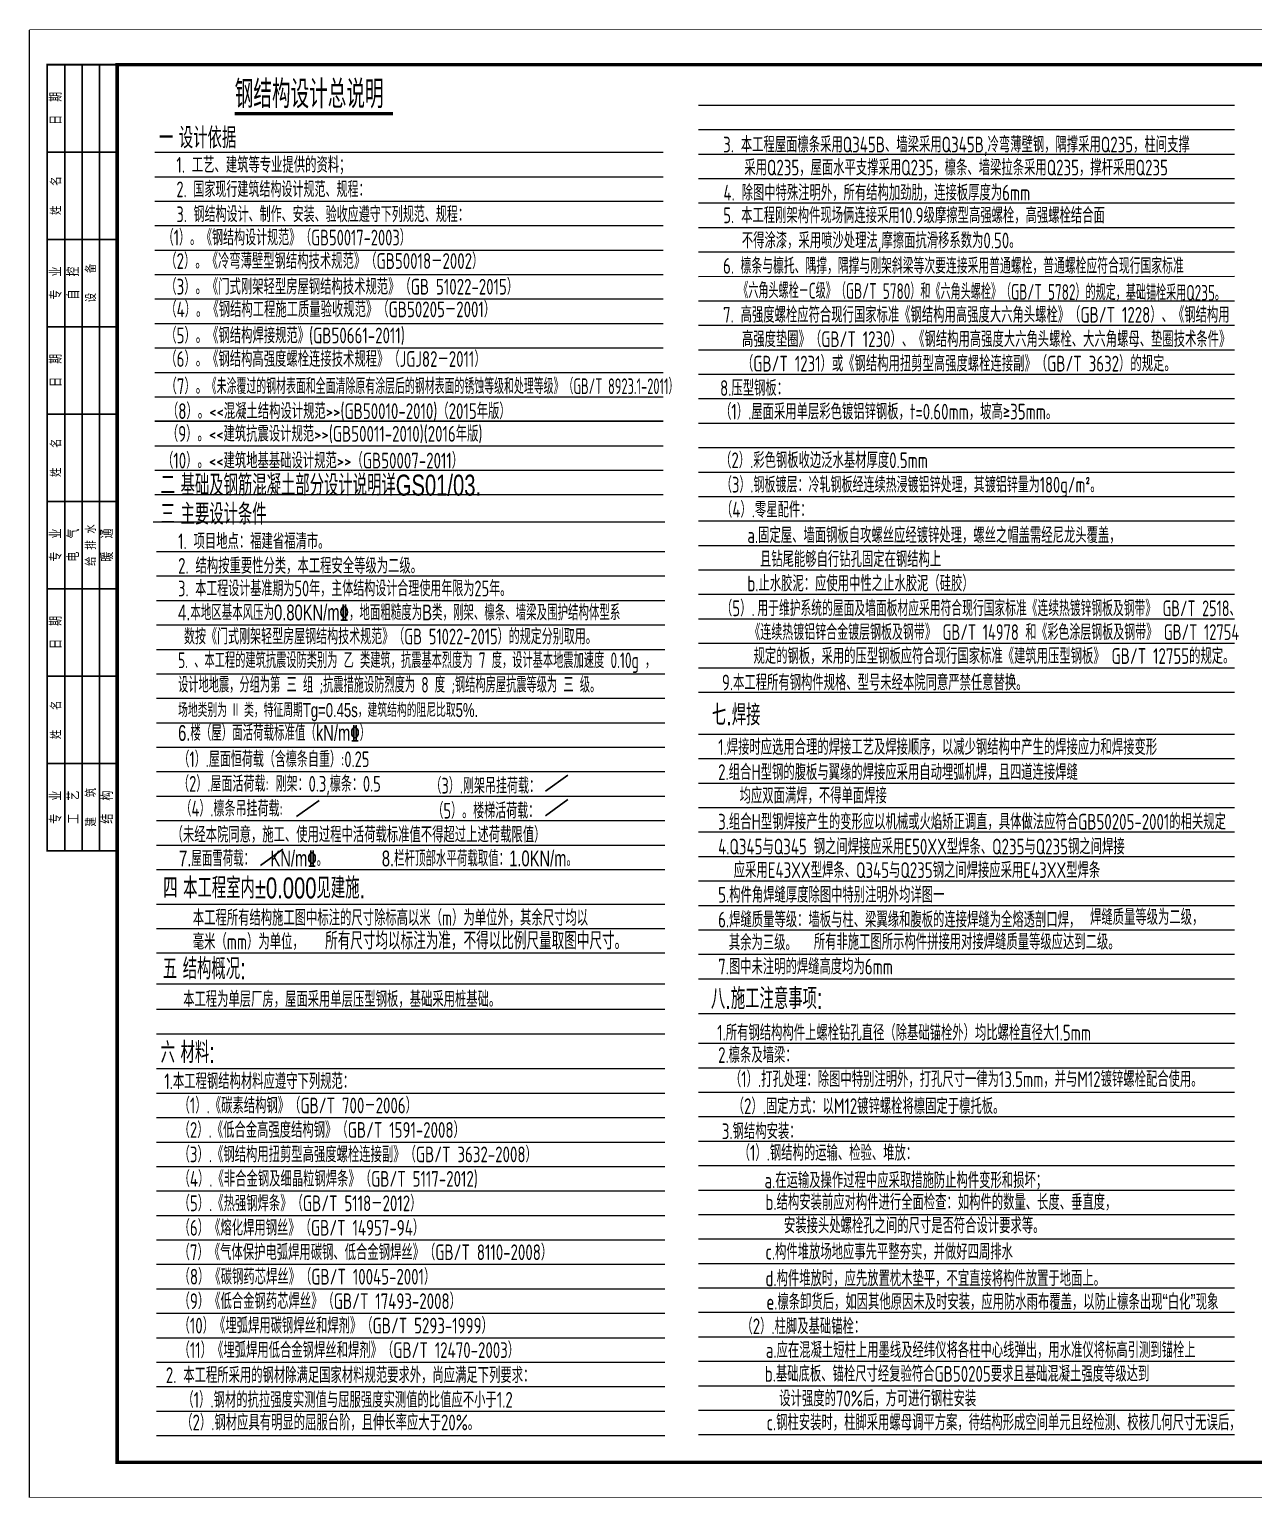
# Model space of a CAD drawing. Extents: x 297659 to 993057, y 192802 to 252212.
# Drawn here: x 517427 to 552448, y 192812 to 234832 of the extents above; entities that cross this region are included whole.
import ezdxf
from ezdxf.enums import TextEntityAlignment as Align

# ---------------------------------------------------------------- set-up
doc = ezdxf.new("R2010")
doc.units = 0
doc.header["$LTSCALE"] = 1000
doc.linetypes.add('CENTER', pattern=[2, 1.25, -0.25, 0.25, -0.25])
for name, color, linetype in [('FRAME', 3, 'CONTINUOUS'), ('TEXT', 7, 'CONTINUOUS'), ('填充', 8, 'CONTINUOUS')]:
    doc.layers.add(name, color=color, linetype=linetype)
doc.styles.add('DIM', font='hromans.shx', dxfattribs={"width": 0.7, "bigfont": 'a.shx'})
doc.styles.add('DXFS', font='txt.shx', dxfattribs={"width": 0.7, "bigfont": 'dxfs.shx'})
doc.styles.add('hztxt', font='tssdeng.shx', dxfattribs={"width": 0.7, "height": 10, "bigfont": 'hztxt.shx'})
doc.styles.add('sts', font='SROMANC', dxfattribs={"width": 0.8, "bigfont": 'STS'})
doc.styles.add('ZSM-FF', font='SJRF', dxfattribs={"width": 0.7, "bigfont": 'HZF'})

# ---------------------------------------------------------------- blocks, each defined once
blk = doc.blocks.new('A$C2F0C53E4')
at = {"layer": 'FRAME', "lineweight": 18}
blk.add_line((0, 0), (0, 42000), dxfattribs=at)
at = {"layer": 'FRAME'}
for points in [[(10, 42010, 20, 20, 0), (10, 10, 20, 20, 0), (59410, 10, 20, 20, 0), (59410, 42010, 20, 20, 0)], [(2510, 41010, 100, 100, 0), (2510, 1010, 100, 100, 0), (58410, 1010, 100, 100, 0), (58410, 41010, 100, 100, 0)]]:
    blk.add_lwpolyline(points, format="xyseb", close=True, dxfattribs=at)
blk.add_lwpolyline([(2510, 41010, 50, 50, 0), (510, 41010, 50, 50, 0), (510, 18510, 50, 50, 0), (2510, 18510, 50, 50, 0)], format="xyseb", dxfattribs=at)
for points in [[(1010, 18510), (1010, 41010)], [(1510, 18510), (1510, 41010)], [(2010, 18510), (2010, 41010)], [(2510, 38510), (510, 38510)], [(2510, 36010), (510, 36010)], [(2510, 33510), (510, 33510)], [(2510, 31010), (510, 31010)], [(2510, 28510), (510, 28510)], [(2510, 26010), (510, 26010)], [(2510, 23510), (510, 23510)], [(2510, 21010), (510, 21010)]]:
    blk.add_lwpolyline(points, dxfattribs=at)
at = {"layer": 'FRAME', "char_height": 300, "attachment_point": 5, "rotation": 90, "style": 'DXFS'}
for s, insert, width in [('{\\f宋体|b0|i0|c134|p2;日\\Ftxt.shx,dxfs.shx|c134;  \\f宋体|b0|i0|c134|p2;期\\P}', (760, 39760), 1132.5), ('姓   名', (760, 37260), 1185), ('{\\f宋体|b0|i0|c134|p2;专\\Ftxt.shx,dxfs.shx|c134;  \\f宋体|b0|i0|c134|p2;业\\P}', (760, 34760), 1203.38), ('{\\f宋体|b0|i0|c134|p2;自\\Ftxt.shx,dxfs.shx|c134;  \\f宋体|b0|i0|c134|p2;控\\P}', (1260, 34760), 1148.25), ('设   备', (1760, 34760), 1227), ('{\\f宋体|b0|i0|c134|p2;日\\Ftxt.shx,dxfs.shx|c134;  \\f宋体|b0|i0|c134|p2;期\\P}', (760, 32260), 1132.5), ('姓   名', (760, 29760), 1185), ('给 排 水', (1760, 27260), 1352.62), ('{\\f宋体|b0|i0|c134|p2;专\\Ftxt.shx,dxfs.shx|c134;  \\f宋体|b0|i0|c134|p2;业\\P}', (760, 27260), 1203.38), ('{\\f宋体|b0|i0|c134|p2;电\\Ftxt.shx,dxfs.shx|c134;  \\f宋体|b0|i0|c134|p2;气\\P}', (1260, 27260), 1182.38), ('{\\f宋体|b0|i0|c134|p2;暖\\Ftxt.shx,dxfs.shx|c134;  \\f宋体|b0|i0|c134|p2;通\\P}', (2230, 27260), 1200.75), ('{\\f宋体|b0|i0|c134|p2;日\\Ftxt.shx,dxfs.shx|c134;  \\f宋体|b0|i0|c134|p2;期\\P}', (760, 24760), 1132.5), ('姓   名', (760, 22260), 1185), ('{\\f宋体|b0|i0|c134|p2;专\\Ftxt.shx,dxfs.shx|c134;  \\f宋体|b0|i0|c134|p2;业\\P}', (760, 19760), 1203.38), ('{\\f宋体|b0|i0|c134|p2;工\\Ftxt.shx,dxfs.shx|c134;  \\f宋体|b0|i0|c134|p2;艺\\P}', (1260, 19760), 1177.12), ('建   筑', (1760, 19760), 1206), ('{\\f宋体|b0|i0|c134|p2;结\\Ftxt.shx,dxfs.shx|c134;  \\f宋体|b0|i0|c134|p2;构\\P}', (2230, 19760), 1192.88)]:
    blk.add_mtext(s, dxfattribs=dict(at, insert=insert, width=width))

msp = doc.modelspace()

# ---------------------------------------------------------------- linework, layer by layer
at = {"layer": 'TEXT', "color": 8, "lineweight": 15}
for p, q in [((536565.512, 232663.79), (551900.88, 232663.801)), ((536565.512, 232663.79), (551900.88, 232663.801)), ((536565.512, 231963.79), (551900.88, 231963.801)), ((521014.404, 231315.391), (535560.582, 231315.402)), ((536565.512, 231263.79), (551900.88, 231263.801)), ((521014.404, 230615.391), (535560.582, 230615.402)), ((536565.512, 230563.79), (551900.88, 230563.801)), ((521014.405, 229915.391), (535560.583, 229915.402)), ((536565.513, 229863.79), (551900.88, 229863.801)), ((521014.405, 229215.391), (535560.583, 229215.402)), ((536565.512, 229163.79), (551900.88, 229163.801)), ((521014.406, 228515.391), (535560.584, 228515.402)), ((536565.513, 228463.79), (551900.88, 228463.801)), ((521014.406, 227815.391), (535560.584, 227815.402)), ((536565.513, 227763.79), (551900.881, 227763.801)), ((521014.407, 227115.391), (535560.585, 227115.402)), ((536565.514, 227063.79), (551900.881, 227063.801)), ((521014.407, 226415.391), (535560.585, 226415.402)), ((536565.514, 226363.79), (551900.882, 226363.801)), ((521014.408, 225715.391), (535560.586, 225715.402)), ((536565.515, 225663.79), (551900.882, 225663.801)), ((521014.408, 225015.391), (535560.586, 225015.402)), ((536565.515, 224963.79), (551900.883, 224963.801)), ((521014.409, 224315.391), (535560.587, 224315.402)), ((536565.516, 224263.79), (551900.883, 224263.801)), ((521014.409, 223615.391), (535560.587, 223615.402)), ((536565.516, 223563.79), (551900.884, 223563.801)), ((521014.41, 222915.391), (535560.588, 222915.402)), ((521014.41, 222915.391), (535560.588, 222915.402)), ((536565.517, 222863.79), (551900.884, 222863.801)), ((521014.41, 222215.391), (535560.589, 222215.402)), ((521014.41, 222215.391), (535560.589, 222215.402)), ((536565.517, 222163.79), (551900.885, 222163.801)), ((521014.409, 221515.391), (535560.587, 221515.402)), ((521014.409, 221515.391), (535560.587, 221515.402)), ((521014.409, 221515.391), (535560.587, 221515.402)), ((521014.409, 221515.391), (535560.587, 221515.402)), ((536565.518, 221463.79), (551900.886, 221463.801)), ((520965.888, 220733.906), (535512.066, 220733.917)), ((520965.888, 220733.906), (535512.066, 220733.917)), ((521062.931, 220733.906), (535609.11, 220733.917)), ((536565.518, 220763.79), (551900.886, 220763.801)), ((521062.932, 219888.692), (535609.11, 219888.703)), ((536565.519, 220063.79), (551900.887, 220063.801)), ((536565.519, 219363.79), (551900.887, 219363.801)), ((521062.933, 219188.692), (535609.111, 219188.703)), ((536565.52, 218663.79), (551900.888, 218663.801)), ((521062.933, 218488.692), (535609.111, 218488.703)), ((521062.934, 217788.692), (535609.112, 217788.703)), ((536565.52, 217963.79), (551900.888, 217963.801)), ((536565.521, 217263.79), (551900.889, 217263.801)), ((521062.934, 217088.692), (535609.112, 217088.703)), ((536565.521, 216563.79), (551900.889, 216563.801)), ((521062.935, 216388.692), (535609.113, 216388.703)), ((521062.935, 215688.692), (535609.113, 215688.703)), ((536565.522, 215863.79), (551900.89, 215863.801)), ((521062.936, 214988.692), (535609.114, 214988.703)), ((536565.523, 214661.825), (551900.891, 214661.836)), ((536565.523, 214661.825), (551900.891, 214661.836)), ((521062.936, 214288.692), (535609.114, 214288.703)), ((536565.523, 213961.825), (551900.891, 213961.836)), ((521062.937, 213588.692), (535609.115, 213588.703)), ((536565.524, 213261.825), (551900.892, 213261.836)), ((521062.937, 212888.692), (535609.115, 212888.703)), ((536565.524, 212561.825), (551900.892, 212561.836)), ((521062.938, 212188.692), (535609.116, 212188.703)), ((536565.525, 211861.825), (551900.893, 211861.836)), ((521062.938, 211488.692), (535609.116, 211488.703)), ((536565.525, 211161.825), (551900.893, 211161.836)), ((521062.939, 210788.692), (535609.117, 210788.703)), ((536565.526, 210461.825), (551900.894, 210461.836)), ((521062.939, 209798.724), (535609.118, 209798.735)), ((536565.526, 209761.825), (551900.894, 209761.836)), ((521062.94, 209098.724), (535609.118, 209098.735)), ((536565.527, 209061.825), (551900.895, 209061.836)), ((521062.941, 208398.724), (535609.119, 208398.735)), ((536565.528, 208361.825), (551900.895, 208361.836)), ((536565.528, 207661.825), (551900.896, 207661.836)), ((521062.941, 207513.505), (535609.119, 207513.516)), ((521062.942, 206788.358), (535609.12, 206788.369)), ((536565.529, 206662.842), (551921.109, 206662.853)), ((521062.942, 206088.358), (535609.12, 206088.369)), ((536565.529, 205815.634), (551900.897, 205815.645)), ((536565.529, 205815.634), (551900.897, 205815.645)), ((521062.943, 205089.376), (535609.121, 205089.387)), ((536565.53, 205115.634), (551900.898, 205115.645)), ((536565.53, 205115.634), (551900.898, 205115.645)), ((521062.944, 204389.376), (535609.122, 204389.387)), ((536565.53, 204415.634), (551900.898, 204415.645)), ((536565.53, 204415.634), (551900.898, 204415.645)), ((521062.944, 203689.376), (535609.122, 203689.387)), ((536565.531, 203715.634), (551900.899, 203715.645)), ((536565.531, 203715.634), (551900.899, 203715.645)), ((521062.945, 202989.376), (535609.123, 202989.387)), ((536565.531, 203015.634), (551900.899, 203015.645)), ((521062.945, 202289.376), (535609.123, 202289.387)), ((536565.532, 202315.634), (551900.9, 202315.645)), ((521062.946, 201589.376), (535609.124, 201589.387)), ((536565.533, 201615.634), (551900.9, 201615.645)), ((521062.946, 200889.376), (535609.124, 200889.387)), ((536565.533, 200915.634), (551900.901, 200915.645)), ((521062.947, 200189.376), (535609.125, 200189.387)), ((536565.534, 200215.634), (551900.901, 200215.645)), ((521062.947, 199489.376), (535609.125, 199489.387)), ((521062.95, 199489.376), (535609.128, 199489.387)), ((536565.534, 199515.634), (551900.902, 199515.645)), ((521062.948, 198789.376), (535609.126, 198789.387)), ((521062.95, 198789.376), (535609.128, 198789.387)), ((536565.535, 198815.634), (551900.902, 198815.645)), ((521062.948, 198089.376), (535609.126, 198089.387)), ((521062.951, 198089.376), (535609.129, 198089.387)), ((536565.535, 198115.634), (551900.903, 198115.645)), ((521062.949, 197389.376), (535609.127, 197389.387)), ((521062.951, 197389.376), (535609.13, 197389.387)), ((521062.951, 197389.376), (535609.13, 197389.387)), ((536565.536, 197415.634), (551900.903, 197415.645)), ((521062.949, 196689.376), (535609.127, 196689.387)), ((521062.952, 196689.376), (535609.13, 196689.387)), ((521062.952, 196689.376), (535609.13, 196689.387)), ((536565.536, 196715.634), (551900.904, 196715.645)), ((521062.952, 195989.376), (535609.131, 195989.387)), ((521062.955, 195989.376), (535609.133, 195989.387)), ((521062.955, 195989.376), (535609.133, 195989.387)), ((536565.537, 196015.634), (551900.904, 196015.645)), ((536565.537, 196015.634), (551900.904, 196015.645)), ((521062.949, 195289.376), (535609.127, 195289.387)), ((521062.952, 195289.376), (535609.13, 195289.387)), ((521062.952, 195289.376), (535609.13, 195289.387)), ((536565.537, 195315.634), (551900.904, 195315.645)), ((536565.537, 195315.634), (551900.904, 195315.645)), ((521062.946, 194589.376), (535609.124, 194589.387)), ((521062.949, 194589.376), (535609.127, 194589.387)), ((521062.949, 194589.376), (535609.127, 194589.387)), ((536565.539, 194615.634), (551900.907, 194615.645)), ((536565.539, 194615.634), (551900.907, 194615.645)), ((536565.539, 194615.634), (551900.907, 194615.645))]:
    msp.add_line(p, q, dxfattribs=at)
at = {"layer": 'TEXT'}
msp.add_line((521014.409, 223615.391), (535560.587, 223615.402), dxfattribs=at)
msp.add_line((521014.409, 223615.391), (535560.587, 223615.402), dxfattribs=at)
at = {"layer": 'TEXT', "linetype": 'Continuous', "ltscale": 0.125}
for p, q in [((532188.634, 213025.526), (532830.742, 213490.678)), ((525071.912, 212300.955), (525714.019, 212766.107)), ((532188.635, 212325.526), (532830.742, 212790.678)), ((524038.859, 210900.955), (524680.966, 211366.106))]:
    msp.add_line(p, q, dxfattribs=at)
at = {"layer": 'TEXT', "const_width": 100}
msp.add_lwpolyline([(523300.367, 232416.835), (527826.471, 232416.841)], dxfattribs=at)

# ---------------------------------------------------------------- block references
at = {"layer": '填充'}
msp.add_blockref('A$C2F0C53E4', (517426.972, 192811.708), dxfattribs=at)

# ---------------------------------------------------------------- texts
at = {"layer": 'TEXT'}
for s, height, style, width, p in [('钢结构设计总说明', 800, 'sts', 0.7, (523302.489, 232575.801)), ('一 设计依据', 600, 'sts', 0.72, (521132.464, 231427.261)), ('3. 本工程屋面檩条采用Q345B、墙梁采用Q345B,冷弯薄壁钢，隅撑采用Q235，柱间支撑', 450, 'hztxt', 0.72, (537273.962, 231309.931)), ('采用Q235，屋面水平支撑采用Q235，檩条、墙梁拉条采用Q235，撑杆采用Q235', 450, 'hztxt', 0.72, (537878.215, 230650.764)), ('4. 除图中特殊注明外，所有结构加劲肋，连接板厚度为6mm', 450, 'hztxt', 0.72, (537281.673, 229932.814)), ('5. 本工程刚架构件现场俩连接采用10.9级摩擦型高强螺栓，高强螺栓结合面', 450, 'hztxt', 0.72, (537273.754, 229283.748)), ('不得涂漆，采用喷沙处理法,摩擦面抗滑移系数为0.50。', 450, 'hztxt', 0.72, (537807.782, 228565.921)), ('（2）。《冷弯薄壁型钢结构技术规范》（GB50018－2002）', 450, 'hztxt', 0.72, (521315.189, 227977.138)), ('6. ', 450, 'hztxt', 0.72, (537269.607, 227838.49)), ('（3）。《门式刚架轻型房屋钢结构技术规范》（GB 51022-2015）', 450, 'hztxt', 0.72, (521315.19, 227241.837)), ('（4）。《钢结构工程施工质量验收规范》（GB50205－2001）', 450, 'hztxt', 0.72, (521315.19, 226592.553)), ('（5）。《钢结构焊接规范》(GB50661-2011)', 450, 'hztxt', 0.72, (521315.191, 225846.087)), ('（6）。《钢结构高强度螺栓连接技术规程》（JGJ82－2011）', 450, 'hztxt', 0.72, (521315.191, 225172.665)), ('（7）。', 450, 'hztxt', 0.72, (521321.352, 224393.614)), ('《未涂覆过的钢材表面和全面清除原有涂层后的钢材表面的锈蚀等级和处理等级》（GB/T 8923.1-2011）', 450, 'hztxt', 0.6, (522499.626, 224393.614)), ('8.压型钢板：', 450, 'hztxt', 0.72, (537184.872, 224341.631)), ('（8）。<<混凝土结构设计规范>>(GB50010-2010)（2015年版）', 450, 'hztxt', 0.72, (521362.867, 223680.69)), ('（1）.屋面采用单层彩色镀铝锌钢板，t=0.60mm，坡高≥35mm。', 450, 'hztxt', 0.72, (537184.873, 223666.402)), ('（9）。<<建筑抗震设计规范>>(GB50011-2010)(2016年版)', 450, 'hztxt', 0.72, (521360.021, 223031.981)), ('（10）。<<建筑地基基础设计规范>>（GB50007-2011）', 450, 'hztxt', 0.72, (521221.913, 222265.957)), ('（2）.彩色钢板收边泛水基材厚度0.5mm', 450, 'hztxt', 0.72, (537184.874, 222274.775)), ('三 主要设计条件', 600, 'sts', 0.72, (521180.992, 220657.419)), ('（4）.零星配件：', 450, 'hztxt', 0.72, (537210.885, 220861.984)), ('a.固定屋、墙面钢板自攻螺丝应经镀锌处理，螺丝之帽盖需经尼龙头覆盖，', 450, 'hztxt', 0.72, (537964.856, 220129.918)), ('且钻尾能够自行钻孔固定在钢结构上', 450, 'hztxt', 0.72, (538326.684, 219443.303)), ('2. 结构按重要性分类，本工程安全等级为二级。', 450, 'hztxt', 0.72, (521680.993, 219254.587)), ('b.止水胶泥：应使用中性之止水胶泥（硅胶）', 450, 'hztxt', 0.72, (537964.857, 218747.906)), ('5. 、本工程的建筑抗震设防类别为 乙 类建筑，抗震基本烈度为 7 度，设计基本地震加速度 0.10g ，', 450, 'hztxt', 0.65, (521680.995, 216550.283)), ('9.本工程所有钢构件规格、型号未经本院同意严禁任意替换。', 450, 'hztxt', 0.72, (537237.845, 215915.628)), ('设计地地震，分组为第 三 组 ;抗震措施设防烈度为 8 度 ;钢结构房屋抗震等级为 三 级。', 450, 'hztxt', 0.65, (521680.996, 215850.283)), ('场地类别为 Ⅱ 类，特征周期Tg=0.45s，建筑结构的阻尼比取5%%%.', 400, 'ZSM-FF', 0.7, (521680.996, 215150.283)), ('七.焊接', 600, 'sts', 0.72, (536949.917, 214911.801)), ('1.焊接时应选用合理的焊接工艺及焊接顺序，以减少钢结构中产生的焊接应力和焊接变形', 450, 'hztxt', 0.72, (537129.993, 214067.48)), ('2.组合H型钢的腹板与翼缘的焊接应采用自动埋弧机焊，且四道连接焊缝', 450, 'hztxt', 0.72, (537129.993, 213348.587)), ('均应双面满焊，不得单面焊接', 450, 'hztxt', 0.72, (537744.34, 212676.686)), ('3.组合H型钢焊接产生的变形应以机械或火焰矫正调直，具体做法应符合GB50205-2001的相关规定', 450, 'hztxt', 0.72, (537129.994, 211929.906)), ('（未经本院同意，施工、使用过程中活荷载标准值不得超过上述荷载限值）', 450, 'hztxt', 0.72, (521496.787, 211560.676)), ('4.Q345与Q345 钢之间焊接应采用E50XX型焊条、Q235与Q235钢之间焊接', 450, 'hztxt', 0.72, (537129.995, 211218.464)), ('应采用E43XX型焊条、Q345与Q235钢之间焊接应采用E43XX型焊条', 450, 'hztxt', 0.72, (537576.792, 210545.022)), ('四 本工程室内%%P0.000见建施.', 600, 'sts', 0.72, (521254.536, 209960.299)), ('5.构件角焊缝厚度除图中特别注明外均详图一', 450, 'hztxt', 0.72, (537129.996, 209839.301)), ('本工程所有结构施工图中标注的尺寸除标高以米（m）为单位外，其余尺寸均以', 450, 'hztxt', 0.72, (522102.253, 209180.266)), ('焊缝质量等级为二级，', 450, 'hztxt', 0.72, (547768.883, 209199.92)), ('6.焊缝质量等级：墙板与柱、梁翼缘和腹板的连接焊缝为全熔透剖口焊，', 450, 'hztxt', 0.72, (537129.996, 209129.189)), ('毫米（mm）为单位，', 450, 'hztxt', 0.72, (522102.254, 208498.216)), ('所有尺寸均以标注为准，不得以比例尺量取图中尺寸。', 500, 'hztxt', 0.72, (525887.232, 208499.4)), ('其余为三级。', 450, 'hztxt', 0.72, (537437.17, 208474.852)), ('所有非施工图所示构件拼接用对接焊缝质量等级应达到二级。', 450, 'hztxt', 0.72, (539866.628, 208494.193)), ('五 结构概况:', 600, 'sts', 0.72, (521242.236, 207647.021)), ('7.图中未注明的焊缝高度均为6mm', 450, 'hztxt', 0.72, (537129.997, 207784.079)), ('八.施工注意事项:', 600, 'sts', 0.72, (536921.998, 206792.956)), ('1.所有钢结构构件上螺栓钻孔直径（除基础锚栓外）均比螺栓直径大1.5mm', 450, 'hztxt', 0.72, (537102.074, 205892.862)), ('六 材料:', 600, 'sts', 0.72, (521181.004, 205251.162)), ('2.檩条及墙梁：', 450, 'hztxt', 0.72, (537130, 205253.238)), ('（1）.打孔处理：除图中特别注明外，打孔尺寸一律为13.5mm，并与M12镀锌螺栓配合使用。', 450, 'hztxt', 0.72, (537465.098, 204562.232)), ('1.本工程钢结构材料应遵守下列规范：', 450, 'hztxt', 0.72, (521287.247, 204501.888)), ('（2）.固定方式：以M12镀锌螺栓将檩固定于檩托板。', 450, 'hztxt', 0.72, (537546.1, 203789.811)), ('3.钢结构安装：', 450, 'hztxt', 0.72, (537235.587, 203072.091)), ('（1）.钢结构的运输、检验、堆放：', 450, 'hztxt', 0.72, (537716.423, 202454.363)), ('（3）.《钢结构用扭剪型高强度螺栓连接副》（GB/T 3632-2008）', 450, 'hztxt', 0.72, (521694.594, 202409.181)), ('（4）.《非合金钢及细晶粒钢焊条》（GB/T 5117-2012)', 450, 'hztxt', 0.72, (521694.594, 201709.181)), ('a.在运输及操作过程中应采取措施防止构件变形和损坏；', 450, 'hztxt', 0.72, (538455.235, 201667.766)), ('（5）.《热强钢焊条》（GB/T 5118－2012）', 450, 'hztxt', 0.72, (521694.595, 201009.181)), ('b.结构安装前应对构件进行全面检查：如构件的数量、长度、垂直度，', 450, 'hztxt', 0.72, (538483.16, 201042.857)), ('安装接头处螺栓孔之间的尺寸是否符合设计要求等。', 450, 'hztxt', 0.72, (539013.732, 200373.147)), ('（7）《气体保护电弧焊用碳钢、低合金钢焊丝》（GB/T 8110-2008）', 450, 'hztxt', 0.72, (521694.596, 199609.181)), ('c.构件堆放场地应事先平整夯实，并做好四周排水', 450, 'hztxt', 0.72, (538483.161, 199624.259)), ('（8）《碳钢药芯焊丝》（GB/T 10045-2001）', 450, 'hztxt', 0.72, (521694.596, 198909.181)), ('d.构件堆放时，应先放置枕木垫平，不宜直接将构件放置于地面上。', 450, 'hztxt', 0.72, (538483.162, 198861.92)), ('（9）《低合金钢药芯焊丝》（GB/T 17493-2008）', 450, 'hztxt', 0.72, (521694.597, 198209.181)), ('e.檩条卸货后，如因其他原因未及时安装，应用防水雨布覆盖，以防止檩条出现“白化”现象', 450, 'hztxt', 0.72, (538511.087, 198190.803)), ('（10）《埋弧焊用碳钢焊丝和焊剂》（GB/T 5293-1999）', 450, 'hztxt', 0.72, (521694.597, 197509.181)), ('（2）.柱脚及基础锚栓：', 450, 'hztxt', 0.72, (537794.789, 197490.029)), ('（11）《埋弧焊用低合金钢焊丝和焊剂》（GB/T 12470-2003）', 450, 'hztxt', 0.72, (521694.598, 196809.181)), ('a.应在混凝土短柱上用墨线及经纬仪将各柱中心线弹出，用水准仪将标高引测到锚栓上', 450, 'hztxt', 0.72, (538492.913, 196810.158)), ('2. 本工程所采用的钢材除满足国家材料规范要求外，尚应满足下列要求：', 450, 'hztxt', 0.72, (521330.555, 196090.905)), ('b.基础底板、锚栓尺寸经复验符合GB50205要求且基础混凝土强度等级达到', 450, 'hztxt', 0.72, (538463.917, 196129.229)), ('（1）.钢材的抗拉强度实测值与屈服强度实测值的比值应不小于1.2', 450, 'hztxt', 0.72, (521803.451, 195386.27)), ('设计强度的70%后，方可进行钢柱安装', 450, 'hztxt', 0.72, (538877.711, 195423.291)), ('（2）.钢材应具有明显的屈服台阶，且伸长率应大于20%%%。', 450, 'hztxt', 0.72, (521770.787, 194737.498)), ('c.钢柱安装时，柱脚采用螺母调平方案，待结构形成空间单元且经检测、校核几何尺寸无误后，', 450, 'hztxt', 0.72, (538515.237, 194737.936))]:
    msp.add_text(s, height=height, rotation=0.0000426, dxfattribs=dict(at, style=style, width=width)).set_placement(p)
at = {"layer": 'TEXT', "color": 7, "style": 'hztxt', "width": 0.72}
msp.add_text('1. 工艺、建筑等专业提供的资料；', height=450, rotation=0.0000426, dxfattribs=at).set_placement((521632.465, 230727.262))
at = {"layer": 'TEXT', "style": 'hztxt'}
for s, rotation, width, p, p2 in [('檩条与檩托、隅撑，隅撑与刚架斜梁等次要连接采用普通螺栓，普通螺栓应符合现行国家标准', 0.0000403, 0.688434, (537773.506, 227838.49), (550448.274, 227838.499)), ('《六角头螺栓－C级》（GB/T 5780）和《六角头螺栓》（GB/T 5782）的规定，基础锚栓采用Q235。', 359.6861884, 0.636241, (537705.005, 227140.061), (551628.38, 227063.801))]:
    msp.add_text(s, height=450, rotation=rotation, dxfattribs=dict(at, width=width)).set_placement(p, p2, align=Align.FIT)
at = {"layer": 'TEXT', "color": 1, "style": 'hztxt'}
for s, rotation, width, p in [('7. 高强度螺栓应符合现行国家标准《钢结构用高强度大六角头螺栓》（GB/T 1228）、《钢结构用', 0.0000426, 0.72, (537269.608, 226438.49)), ('高强度垫圈》（GB/T 1230）、《钢结构用高强度大六角头螺栓、大六角螺母、垫圈技术条件》', 0.0000426, 0.72, (537810.286, 225740.061)), ('（GB/T 1231）或《钢结构用扭剪型高强度螺栓连接副》（GB/T 3632）的规定。', 0.0000426, 0.72, (537810.287, 225040.061)), ('1. 项目地点：福建省福清市。', 0.0000426, 0.72, (521680.993, 219954.587)), ('（5）.', 0.0000426, 0.72, (537210.885, 218037.503)), ('数按《门式刚架轻型房屋钢结构技术规范》（GB 51022-2015）的规定分别取用。', 0.0000426, 0.7, (521850.403, 217230.261)), ('《连续热镀铝锌合金镀层钢板及钢带》 GB/T 14978 和《彩色涂层钢板及钢带》 GB/T 12754', 0.000044, 0.69744, (538022.901, 217355.566)), ('规定的钢板，采用的压型钢板应符合现行国家标准《建筑用压型钢板》 GB/T 12755的规定。', 0.0000426, 0.72, (538142.464, 216671.92))]:
    msp.add_text(s, height=450, rotation=rotation, dxfattribs=dict(at, width=width)).set_placement(p)
at = {"layer": 'TEXT', "color": 2}
for s, height, style, width, p in [('二 基础及钢筋混凝土部分设计说明详GS01/03.', 600, 'sts', 0.72, (521180.992, 221488.34)), ('（3）.钢板镀层：冷轧钢板经连续热浸镀铝锌处理，其镀铝锌量为180g/m\x8c2\x8d。', 450, 'hztxt', 0.7, (537210.885, 221574.945)), ('本工程为单层厂房，屋面采用单层压型钢板，基础采用桩基础。', 450, 'hztxt', 0.72, (521825.664, 206851.464))]:
    msp.add_text(s, height=height, rotation=0.0000426, dxfattribs=dict(at, style=style, width=width)).set_placement(p)
at = {"layer": 'TEXT', "color": 1, "style": 'hztxt', "width": 0.689545}
msp.add_text('用于维护系统的屋面及墙面板材应采用符合现行国家标准《连续热镀锌钢板及钢带》 GB/T 2518、', height=450, rotation=0.000044, dxfattribs=at).set_placement((538252.931, 218037.503), (552066.045, 218037.513), align=Align.FIT)
at = {"layer": 'TEXT', "linetype": 'CENTER', "style": 'DIM', "width": 0.7}
for s, p in [('4.本地区基本风压为0.80KN/m%%132，地面粗糙度为B类，刚架、檩条、墙梁及围护结构体型系', (521680.994, 217919.082)), ('8.栏杆顶部水平荷载取值：1.0KN/m。', (527509.121, 210879.558))]:
    msp.add_text(s, height=450, rotation=0.0000426, dxfattribs=at).set_placement(p)
at = {"layer": 'TEXT', "color": 2, "linetype": 'CENTER', "width": 0.7}
for s, style, p in [('6.楼（屋）面活荷载标准值（kN/m\x84）', 'DIM', (521680.997, 214471.045)), ('（3）.刚架吊挂荷载：  ', 'hztxt', (528899.501, 212960.298)), ('（4）.檩条吊挂荷载:', 'hztxt', (521749.147, 212305.137)), ('（5）。楼梯活荷载： ', 'hztxt', (528956.639, 212245.483)), ('7.屋面雪荷载：    KN/m\x84。', 'DIM', (521709.121, 210879.558))]:
    msp.add_text(s, height=450, rotation=0.0000426, dxfattribs=dict(at, style=style)).set_placement(p)
at = {"layer": 'TEXT', "color": 0, "style": 'hztxt', "width": 0.72}
for s, p in [('（1）.《碳素结构钢》（GB/T 700－2006）', (521694.593, 203809.181)), ('（2）.《低合金高强度结构钢》（GB/T 1591-2008）', (521694.593, 203109.181)), ('（6）《熔化焊用钢丝》（GB/T 14957-94）', (521694.595, 200309.181))]:
    msp.add_text(s, height=450, rotation=0.0000426, dxfattribs=at).set_placement(p)
at = {"layer": 'TEXT', "char_height": 450, "attachment_point": 1, "rotation": 0.0000426, "style": 'hztxt'}
for s, insert, width in [('2. 国家现行建筑结构设计规范、规程：', (521632.465, 230478.08), 9314.23), ('3. 钢结构设计、制作、安装、验收应遵守下列规范、规程：', (521632.466, 229763.704), 15043.5783), ('（1）。《钢结构设计规范》（GB50017-2003）', (521241.824, 229098.053), 11018.9898)]:
    msp.add_mtext(s, dxfattribs=dict(at, insert=insert, width=width))
at = {"layer": 'TEXT', "insert": (521680.994, 219054.655), "char_height": 450, "attachment_point": 1, "rotation": 0.0000426, "style": 'hztxt'}
msp.add_mtext('3. 本工程设计基准期为50年，主体结构设计合理使用年限为25年。', dxfattribs=at)
at = {"layer": 'TEXT', "color": 2, "linetype": 'CENTER', "char_height": 450, "attachment_point": 1, "rotation": 0.0000426, "style": 'hztxt'}
for s, insert in [('（1）.屋面恒荷载（含檩条自重）:0.25', (521690.997, 214167.913)), ('（2）.屋面活荷载: 刚架：0.3,檩条：0.5', (521681.66, 213465.185))]:
    msp.add_mtext(s, dxfattribs=dict(at, insert=insert))

doc.saveas('drawing.dxf')
